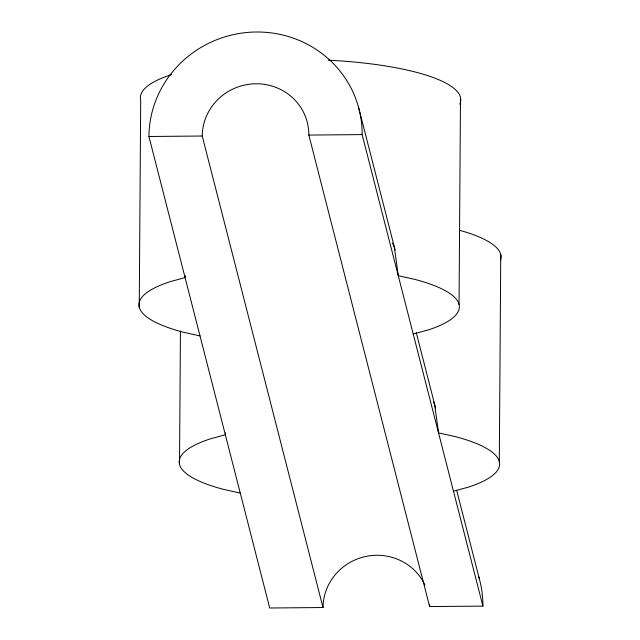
<?xml version="1.0" encoding="UTF-8"?>
<svg xmlns="http://www.w3.org/2000/svg" width="640" height="640" viewBox="0 0 640 640"><rect width="100%" height="100%" fill="white"/><g stroke="black" fill="none" stroke-linecap="round" stroke-linejoin="round"><path stroke-width="0.96" d="M139.248 307.232L140.696 100.136A160.216 39.304 0.4 0 1 171.632 74.552M179.512 464.4L180.44 330.984M459.048 304.392L460.488 97.296A160.216 39.304 0.4 0 0 328.32 60.192M499.304 461.56L500.752 254.472M185.336 275.656L185.08 277.6L170.184 281.648A160.216 39.304 0.4 0 0 183.128 332.16L200.016 335.92M225.6 432.824L225.336 434.768L210.448 438.816A160.216 39.304 0.4 0 0 223.384 489.328L240.28 493.088M413.216 334.024L428.104 329.984A160.216 39.304 0.4 0 0 415.168 279.472L398.272 275.704L394.544 248.536M453.48 491.2L468.368 487.152A160.216 39.304 0.4 0 0 455.424 436.64L438.536 432.872L434.672 404.736L433.552 402.016M424.904 585.024A53.408 51.664 -14.4 0 0 365.288 556.576A53.408 51.664 -14.4 0 0 323.016 607.528L269.712 608L148.928 136.496L202.232 136.016A53.408 51.664 -14.4 0 1 255.896 83.776A53.408 51.664 -14.4 0 1 308.832 135.072L429.616 606.576L482.912 606.104A106.816 103.336 -14.4 0 0 478.648 576.472M308.832 135.072L362.128 134.6L482.912 606.104M392.552 243.04L394.408 247.568M358.688 107.832L395.144 250.152M416.224 332.448L435.568 407.968M456.648 490.264L479.464 579.336M202.232 136.016L323.016 607.528M459.864 230.36A160.216 39.304 0.4 0 1 500.464 260.344M460.792 99.256A160.216 39.304 0.4 0 1 459.808 104.144M429.592 604.656A53.408 51.664 -14.4 0 1 429.616 606.576M148.928 136.496A106.816 103.336 -14.4 0 1 256.256 32A106.816 103.336 -14.4 0 1 362.128 134.6"/></g></svg>
